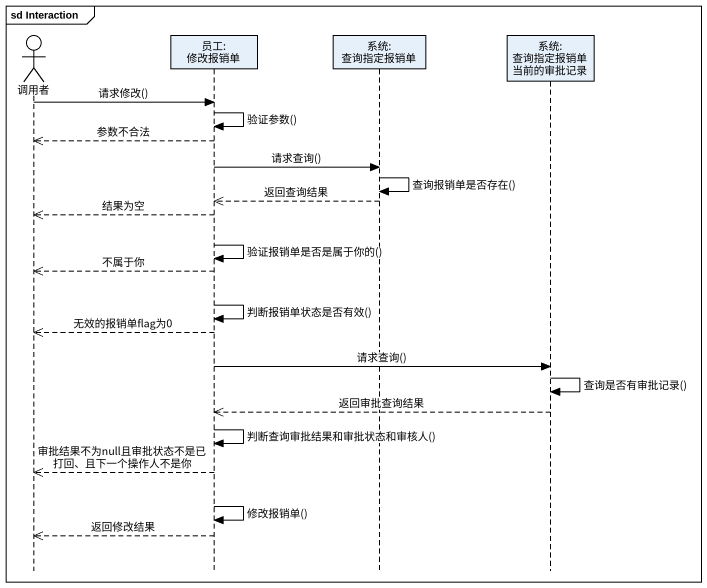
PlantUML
@startuml
mainframe sd Interaction
hide footbox
actor 调用者
participant "员工: 修改报销单" as 员工_修改报销单
participant "系统: 查询指定报销单" as 系统_查询指定报销单
participant "系统: 查询指定报销单当前的审批记录" as 系统_查询指定报销单当前的审批记录

调用者 -> 员工_修改报销单 : 请求修改()
员工_修改报销单 -> 员工_修改报销单 : 验证参数()
员工_修改报销单 -->> 调用者 : 参数不合法
员工_修改报销单 -> 系统_查询指定报销单 : 请求查询()
系统_查询指定报销单 -> 系统_查询指定报销单 : 查询报销单是否存在()
系统_查询指定报销单 -->> 员工_修改报销单 : 返回查询结果
员工_修改报销单 -->> 调用者 : 结果为空
员工_修改报销单 -> 员工_修改报销单 : 验证报销单是否是属于你的()
员工_修改报销单 -->> 调用者 : 不属于你
员工_修改报销单 -> 员工_修改报销单 : 判断报销单状态是否有效()
员工_修改报销单 -->> 调用者 : 无效的报销单flag为0
员工_修改报销单 -> 系统_查询指定报销单当前的审批记录 : 请求查询()
系统_查询指定报销单当前的审批记录 -> 系统_查询指定报销单当前的审批记录 : 查询是否有审批记录()
系统_查询指定报销单当前的审批记录 -->> 员工_修改报销单 : 返回审批查询结果
员工_修改报销单 -> 员工_修改报销单 : 判断查询审批结果和审批状态和审核人()
员工_修改报销单 -->> 调用者 : 审批结果不为null且审批状态不是已打回、且下一个操作人不是你
员工_修改报销单 -> 员工_修改报销单 : 修改报销单()
员工_修改报销单 -->> 调用者 : 返回修改结果
@enduml
